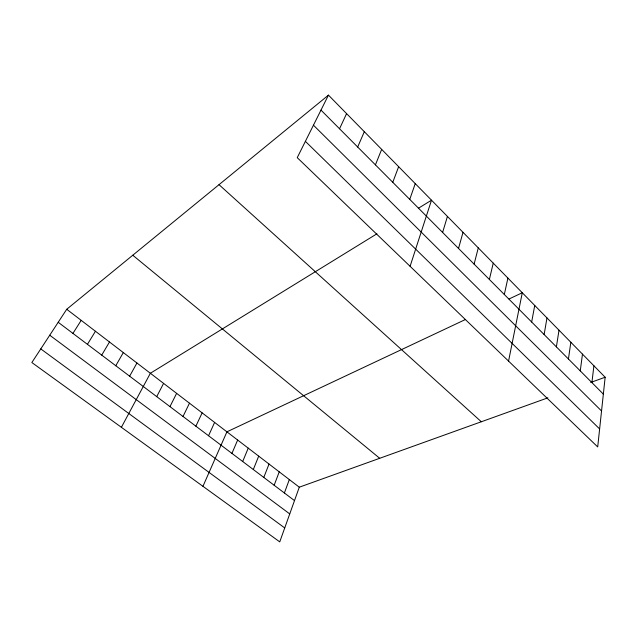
<?xml version="1.0" encoding="UTF-8"?>
<svg xmlns="http://www.w3.org/2000/svg" width="637" height="637" viewBox="0 0 637 637"><rect width="100%" height="100%" fill="white"/><g stroke="black" fill="none" stroke-linecap="round" stroke-linejoin="round"><path stroke-width="0.96" d="M605.15 377.247L597.705 446.919L297.24 157.657L328.461 95.128L605.15 377.247L590.706 382.439M591.908 382.598L593.907 365.773M580.267 370.893L582.465 354.116M568.435 358.989L570.84 342.26M556.388 346.878L559.007 330.197M544.133 334.552L546.976 317.927M531.664 322.011L534.738 305.449M508.565 361.107L522.284 292.749L508.995 299.008M504.321 294.509L507.912 278.098M489.375 279.468L493.245 263.145M474.111 264.124L478.283 247.889M458.529 248.446L463.019 232.322M442.611 232.441L447.429 216.429M410.093 266.298L431.504 200.193L418.469 208.219M409.75 199.389L415.252 183.615M547.868 397.838L299.294 487.194L279.747 541.872L31.85 362.533L66.718 309.279L328.461 95.128M284.389 492.982L289.325 479.573M392.774 182.317L398.643 166.679M274.157 485.259L279.237 471.858M263.798 477.439L269.029 464.047M253.311 469.525L258.694 456.14M375.424 164.864L381.667 149.376M242.689 461.507L248.239 448.137M231.94 453.393L237.649 440.04M357.683 147.02L364.324 131.692M202.956 486.318L226.923 431.83L465.305 319.575M208.554 435.748L214.613 422.419M339.545 128.77L346.592 113.609M195.877 426.185L202.136 412.872M183.018 416.479L189.476 403.189M169.968 406.629L176.624 393.355M156.726 396.628L163.59 383.386M121.388 427.308L150.364 373.266L376.921 233.803M129.637 376.188L136.947 363.002M115.783 365.734L123.315 352.579M101.721 355.12L109.492 341.997M87.436 344.338L95.446 331.256M72.936 333.398L81.194 320.355M40.776 348.901L284.731 527.946M49.734 335.213L289.739 513.916M58.206 322.282L294.501 500.61M66.718 309.279L299.294 487.194M132.775 255.23L379.7 458.29M219.017 184.674L481.325 421.758M305.386 141.35L599.624 428.932M313.452 125.194L601.543 410.984M320.984 110.105L603.35 394.112"/></g></svg>
